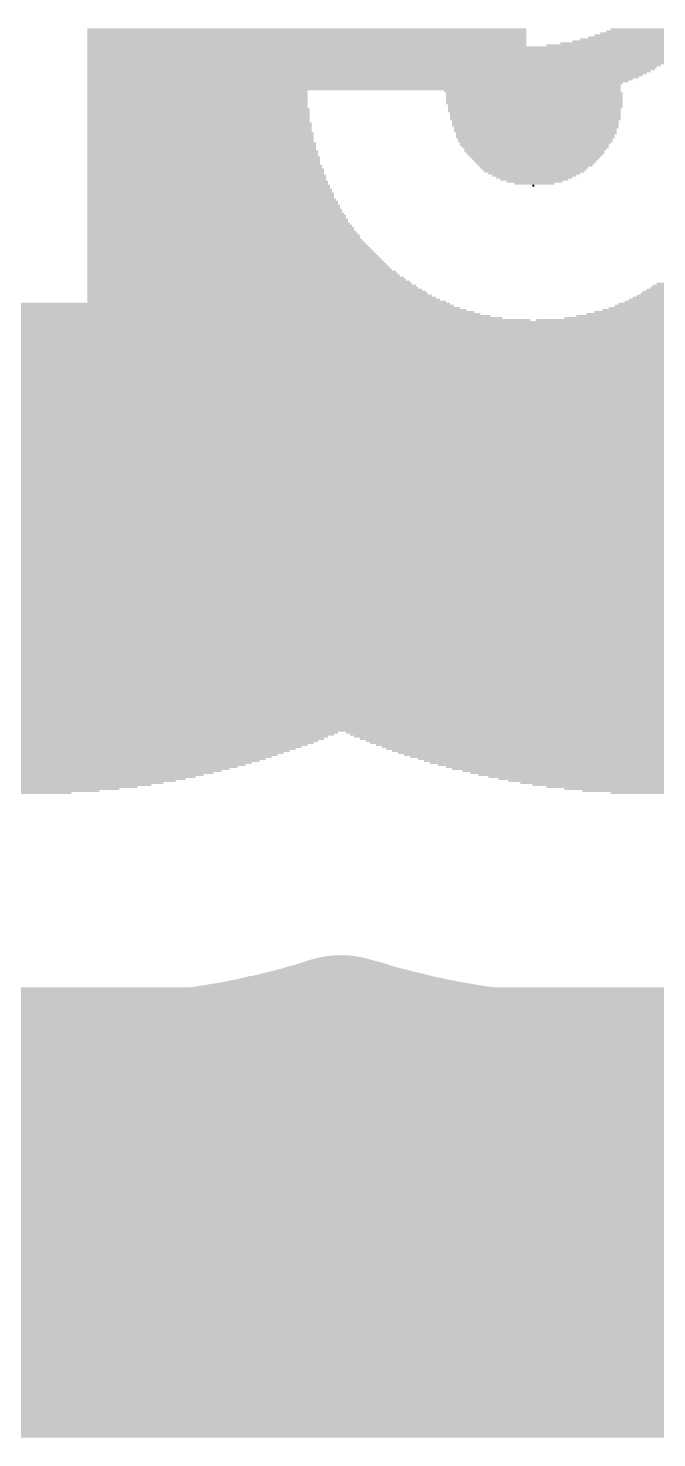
# Model space of a CAD drawing. Extents: x 0 to 49.5, y 0 to 37.5.
# Drawn here: x 13.482 to 15.05, y 0.476 to 3.992 of the extents above; entities that cross this region are included whole.
import ezdxf

# ---------------------------------------------------------------- set-up
doc = ezdxf.new("R2010")
doc.units = 0
doc.layers.add('1', color=22, linetype='CONTINUOUS')

# ---------------------------------------------------------------- blocks, each defined once
blk = doc.blocks.new('RECT')
blk.add_solid([(-0.5, -0.5), (0.5, -0.5), (-0.5, 0.5), (0.5, 0.5)])

msp = doc.modelspace()

# ---------------------------------------------------------------- linework, layer by layer
at = {"layer": '1', "const_width": 0.508}
for points in [[(14.1749, 1.3981), (14.187, 1.4031)], [(14.187, 1.4031), (14.1899, 1.4031)], [(14.1899, 1.4031), (14.202, 1.4081)], [(14.202, 1.4081), (14.2099, 1.4081)], [(14.2099, 1.4081), (14.222, 1.4131)], [(14.222, 1.4131), (14.2249, 1.4131)], [(14.2249, 1.4131), (14.237, 1.4181)], [(14.237, 1.4181), (14.2399, 1.4181)], [(14.2399, 1.4181), (14.252, 1.4231)], [(14.252, 1.4231), (14.2549, 1.4231)], [(14.2549, 1.4231), (14.2624, 1.4262)], [(14.2624, 1.4262), (14.2699, 1.4231)], [(14.2699, 1.4231), (14.2729, 1.4231)], [(14.2729, 1.4231), (14.2849, 1.4181)], [(14.2849, 1.4181), (14.2929, 1.4181)], [(14.2929, 1.4181), (14.3049, 1.4131)], [(14.3049, 1.4131), (14.3079, 1.4131)], [(14.3079, 1.4131), (14.3199, 1.4081)], [(14.3199, 1.4081), (14.3229, 1.4081)], [(14.3229, 1.4081), (14.3349, 1.4031)], [(14.3349, 1.4031), (14.3429, 1.4031)], [(14.3429, 1.4031), (14.3549, 1.3981)], [(14.0249, 1.3631), (14.037, 1.3681)], [(14.037, 1.3681), (14.0499, 1.3681)], [(14.0499, 1.3681), (14.062, 1.3731)], [(14.062, 1.3731), (14.0699, 1.3731)], [(14.0699, 1.3731), (14.082, 1.3781)], [(14.082, 1.3781), (14.0949, 1.3781)], [(14.0949, 1.3781), (14.107, 1.3831)], [(14.107, 1.3831), (14.1149, 1.3831)], [(14.1149, 1.3831), (14.127, 1.3881)], [(14.127, 1.3881), (14.1349, 1.3881)], [(14.1349, 1.3881), (14.147, 1.3931)], [(14.147, 1.3931), (14.1549, 1.3931)], [(14.1549, 1.3931), (14.167, 1.3981)], [(14.167, 1.3981), (14.1749, 1.3981)], [(14.3549, 1.3981), (14.3629, 1.3981)], [(14.3629, 1.3981), (14.3749, 1.3931)], [(14.3749, 1.3931), (14.3779, 1.3931)], [(14.3779, 1.3931), (14.3899, 1.3881)], [(14.3899, 1.3881), (14.4029, 1.3881)], [(14.4029, 1.3881), (14.4149, 1.3831)], [(14.4149, 1.3831), (14.4229, 1.3831)], [(14.4229, 1.3831), (14.4349, 1.3781)], [(14.4349, 1.3781), (14.4429, 1.3781)], [(14.4429, 1.3781), (14.4549, 1.3731)], [(14.4549, 1.3731), (14.4679, 1.3731)], [(14.4679, 1.3731), (14.4799, 1.3681)], [(14.4799, 1.3681), (14.4929, 1.3681)], [(14.4929, 1.3681), (14.5049, 1.3631)], [(10.9713, 1.3462), (19.3462, 1.3462)], [(13.2229, 1.3331), (13.2349, 1.3281)], [(13.7399, 1.3281), (13.752, 1.3331)], [(13.752, 1.3331), (13.8099, 1.3331)], [(13.8099, 1.3331), (13.822, 1.3381)], [(13.822, 1.3381), (13.8599, 1.3381)], [(13.8599, 1.3381), (13.872, 1.3431)], [(13.872, 1.3431), (13.9049, 1.3431)], [(13.9049, 1.3431), (13.917, 1.3481)], [(13.917, 1.3481), (13.9399, 1.3481)], [(13.9399, 1.3481), (13.952, 1.3531)], [(13.952, 1.3531), (13.9699, 1.3531)], [(13.9699, 1.3531), (13.982, 1.3581)], [(13.982, 1.3581), (13.9999, 1.3581)], [(13.9999, 1.3581), (14.012, 1.3631)], [(14.012, 1.3631), (14.0249, 1.3631)], [(14.5049, 1.3631), (14.5179, 1.3631)], [(14.5179, 1.3631), (14.5299, 1.3581)], [(14.5299, 1.3581), (14.5479, 1.3581)], [(14.5479, 1.3581), (14.5599, 1.3531)], [(14.5599, 1.3531), (14.5779, 1.3531)], [(14.5779, 1.3531), (14.5899, 1.3481)], [(14.5899, 1.3481), (14.6129, 1.3481)], [(14.6129, 1.3481), (14.6249, 1.3431)], [(14.6249, 1.3431), (14.6579, 1.3431)], [(14.6579, 1.3431), (14.6699, 1.3381)], [(14.6699, 1.3381), (14.7029, 1.3381)], [(14.7029, 1.3381), (14.7149, 1.3331)], [(14.7149, 1.3331), (14.7729, 1.3331)], [(14.7729, 1.3331), (14.7849, 1.3281)], [(13.2349, 1.3281), (13.7399, 1.3281)], [(14.7849, 1.3281), (15.3049, 1.3281)], [(10.62, 1.016), (21.2096, 1.016)], [(21.3626, 0.7302), (10.62, 0.7302)]]:
    msp.add_lwpolyline(points, dxfattribs=at)
at = {"layer": '1', "const_width": 0.254}
for points in [[(14.187, 1.5301, 1), (14.187, 1.2761)], [(14.202, 1.5351, 1), (14.202, 1.2811)], [(14.222, 1.5401, 1), (14.222, 1.2861)], [(14.1763, 1.5304, 1), (14.2735, 1.2957)], [(14.237, 1.5451, 1), (14.237, 1.2911)], [(14.1913, 1.5354, 1), (14.2885, 1.3007)], [(14.252, 1.5501, 1), (14.252, 1.2961)], [(14.2063, 1.5404, 1), (14.3035, 1.3057)], [(14.311, 1.5435, 1), (14.2138, 1.3089)], [(14.2356, 1.2857, 1), (14.1384, 1.5204)], [(14.2699, 1.5501, 1), (14.2699, 1.2961)], [(14.3215, 1.5404, 1), (14.2243, 1.3057)], [(14.2506, 1.2907, 1), (14.1534, 1.5254)], [(14.2849, 1.5451, 1), (14.2849, 1.2911)], [(14.3415, 1.5354, 1), (14.2443, 1.3007)], [(14.2706, 1.2957, 1), (14.1734, 1.5304)], [(14.3049, 1.5401, 1), (14.3049, 1.2861)], [(14.3565, 1.5304, 1), (14.2593, 1.2957)], [(14.2856, 1.3007, 1), (14.1884, 1.5354)], [(14.1899, 1.2761, 1), (14.1899, 1.5301)], [(14.3199, 1.5351, 1), (14.3199, 1.2811)], [(14.3715, 1.5254, 1), (14.2743, 1.2907)], [(14.3006, 1.3057, 1), (14.2034, 1.5404)], [(14.3349, 1.5301, 1), (14.3349, 1.2761)], [(14.2099, 1.2811, 1), (14.2099, 1.5351)], [(14.311, 1.3089, 1), (14.2138, 1.5435)], [(14.3915, 1.5204, 1), (14.2943, 1.2857)], [(14.2213, 1.3057, 1), (14.3185, 1.5404)], [(14.2249, 1.2861, 1), (14.2249, 1.5401)], [(14.2363, 1.3007, 1), (14.3336, 1.5354)], [(14.2399, 1.2911, 1), (14.2399, 1.5451)], [(14.2549, 1.2961, 1), (14.2549, 1.5501)], [(14.2563, 1.2957, 1), (14.3535, 1.5304)], [(14.2729, 1.2961, 1), (14.2729, 1.5501)], [(14.2929, 1.2911, 1), (14.2929, 1.5451)], [(14.3079, 1.2861, 1), (14.3079, 1.5401)], [(14.3229, 1.2811, 1), (14.3229, 1.5351)], [(14.3429, 1.2761, 1), (14.3429, 1.5301)], [(14.037, 1.4951, 1), (14.037, 1.2411)], [(14.062, 1.5001, 1), (14.062, 1.2461)], [(14.0213, 1.4904, 1), (14.1185, 1.2557)], [(14.082, 1.5051, 1), (14.082, 1.2511)], [(14.0463, 1.4954, 1), (14.1435, 1.2607)], [(14.107, 1.5101, 1), (14.107, 1.2561)], [(14.0663, 1.5004, 1), (14.1635, 1.2657)], [(14.0856, 1.2507, 1), (13.9884, 1.4854)], [(14.127, 1.5151, 1), (14.127, 1.2611)], [(14.0863, 1.5054, 1), (14.1835, 1.2707)], [(14.1106, 1.2557, 1), (14.0134, 1.4904)], [(14.147, 1.5201, 1), (14.147, 1.2661)], [(14.1063, 1.5104, 1), (14.2035, 1.2757)], [(14.1306, 1.2607, 1), (14.0334, 1.4954)], [(14.167, 1.5251, 1), (14.167, 1.2711)], [(14.1263, 1.5154, 1), (14.2235, 1.2807)], [(14.0499, 1.2411, 1), (14.0499, 1.4951)], [(14.1556, 1.2657, 1), (14.0584, 1.5004)], [(14.1413, 1.5204, 1), (14.2385, 1.2857)], [(14.0699, 1.2461, 1), (14.0699, 1.5001)], [(14.1756, 1.2707, 1), (14.0784, 1.5054)], [(14.1613, 1.5254, 1), (14.2585, 1.2907)], [(14.0949, 1.2511, 1), (14.0949, 1.5051)], [(14.1956, 1.2757, 1), (14.0984, 1.5104)], [(14.1149, 1.2561, 1), (14.1149, 1.5101)], [(14.2156, 1.2807, 1), (14.1184, 1.5154)], [(14.1349, 1.2611, 1), (14.1349, 1.5151)], [(14.1549, 1.2661, 1), (14.1549, 1.5201)], [(14.1749, 1.2711, 1), (14.1749, 1.5251)], [(14.3549, 1.5251, 1), (14.3549, 1.2711)], [(14.4115, 1.5154, 1), (14.3143, 1.2807)], [(14.3749, 1.5201, 1), (14.3749, 1.2661)], [(14.4265, 1.5104, 1), (14.3293, 1.2757)], [(14.3899, 1.5151, 1), (14.3899, 1.2611)], [(14.2713, 1.2907, 1), (14.3686, 1.5254)], [(14.4515, 1.5054, 1), (14.3543, 1.2707)], [(14.2863, 1.2857, 1), (14.3836, 1.5204)], [(14.4149, 1.5101, 1), (14.4149, 1.2561)], [(14.4715, 1.5004, 1), (14.3743, 1.2657)], [(14.3063, 1.2807, 1), (14.4035, 1.5154)], [(14.4349, 1.5051, 1), (14.4349, 1.2511)], [(14.4915, 1.4954, 1), (14.3943, 1.2607)], [(14.3263, 1.2757, 1), (14.4236, 1.5104)], [(14.4549, 1.5001, 1), (14.4549, 1.2461)], [(14.5165, 1.4904, 1), (14.4193, 1.2557)], [(14.3414, 1.2707, 1), (14.4385, 1.5054)], [(14.4799, 1.4951, 1), (14.4799, 1.2411)], [(14.3629, 1.2711, 1), (14.3629, 1.5251)], [(14.5415, 1.4854, 1), (14.4443, 1.2507)], [(14.3663, 1.2657, 1), (14.4635, 1.5004)], [(14.3779, 1.2661, 1), (14.3779, 1.5201)], [(14.3863, 1.2607, 1), (14.4836, 1.4954)], [(14.4029, 1.2611, 1), (14.4029, 1.5151)], [(14.4063, 1.2557, 1), (14.5036, 1.4904)], [(14.4229, 1.2561, 1), (14.4229, 1.5101)], [(14.4429, 1.2511, 1), (14.4429, 1.5051)], [(14.4679, 1.2461, 1), (14.4679, 1.5001)], [(14.4929, 1.2411, 1), (14.4929, 1.4951)], [(13.752, 1.4601, 1), (13.752, 1.2061)], [(13.822, 1.4651, 1), (13.822, 1.2111)], [(13.8006, 1.2157, 1), (13.7034, 1.4504)], [(13.8113, 1.4554, 1), (13.9085, 1.2207)], [(13.872, 1.4701, 1), (13.872, 1.2161)], [(13.8706, 1.2207, 1), (13.7734, 1.4554)], [(13.8563, 1.4604, 1), (13.9535, 1.2257)], [(13.917, 1.4751, 1), (13.917, 1.2211)], [(13.8099, 1.2061, 1), (13.8099, 1.4601)], [(13.8913, 1.4654, 1), (13.9885, 1.2307)], [(13.9206, 1.2257, 1), (13.8234, 1.4604)], [(13.952, 1.4801, 1), (13.952, 1.2261)], [(13.9213, 1.4704, 1), (14.0185, 1.2357)], [(13.982, 1.4851, 1), (13.982, 1.2311)], [(13.8599, 1.2111, 1), (13.8599, 1.4651)], [(13.9656, 1.2307, 1), (13.8684, 1.4654)], [(13.9513, 1.4754, 1), (14.0485, 1.2407)], [(14.012, 1.4901, 1), (14.012, 1.2361)], [(13.9763, 1.4804, 1), (14.0735, 1.2457)], [(14.0006, 1.2357, 1), (13.9034, 1.4704)], [(13.9049, 1.2161, 1), (13.9049, 1.4701)], [(14.0013, 1.4854, 1), (14.0985, 1.2507)], [(14.0306, 1.2407, 1), (13.9334, 1.4754)], [(13.9399, 1.2211, 1), (13.9399, 1.4751)], [(14.0606, 1.2457, 1), (13.9634, 1.4804)], [(13.9699, 1.2261, 1), (13.9699, 1.4801)], [(13.9999, 1.2311, 1), (13.9999, 1.4851)], [(14.0249, 1.2361, 1), (14.0249, 1.4901)], [(14.5049, 1.4901, 1), (14.5049, 1.2361)], [(14.5665, 1.4804, 1), (14.4693, 1.2457)], [(14.5299, 1.4851, 1), (14.5299, 1.2311)], [(14.5965, 1.4754, 1), (14.4993, 1.2407)], [(14.4313, 1.2507, 1), (14.5286, 1.4854)], [(14.5599, 1.4801, 1), (14.5599, 1.2261)], [(14.6265, 1.4704, 1), (14.5293, 1.2357)], [(14.4563, 1.2457, 1), (14.5536, 1.4804)], [(14.5899, 1.4751, 1), (14.5899, 1.2211)], [(14.4813, 1.2407, 1), (14.5785, 1.4754)], [(14.6615, 1.4654, 1), (14.5643, 1.2307)], [(14.6249, 1.4701, 1), (14.6249, 1.2161)], [(14.5113, 1.2357, 1), (14.6086, 1.4704)], [(14.5179, 1.2361, 1), (14.5179, 1.4901)], [(14.7065, 1.4604, 1), (14.6093, 1.2257)], [(14.5413, 1.2307, 1), (14.6386, 1.4654)], [(14.6699, 1.4651, 1), (14.6699, 1.2111)], [(14.5479, 1.2311, 1), (14.5479, 1.4851)], [(14.7515, 1.4554, 1), (14.6543, 1.2207)], [(14.5764, 1.2257, 1), (14.6735, 1.4604)], [(14.5779, 1.2261, 1), (14.5779, 1.4801)], [(14.7149, 1.4601, 1), (14.7149, 1.2061)], [(14.6129, 1.2211, 1), (14.6129, 1.4751)], [(14.6213, 1.2207, 1), (14.7186, 1.4554)], [(14.8215, 1.4504, 1), (14.7243, 1.2157)], [(14.6579, 1.2161, 1), (14.6579, 1.4701)], [(14.7029, 1.2111, 1), (14.7029, 1.4651)], [(14.7729, 1.2061, 1), (14.7729, 1.4601)], [(13.1863, 1.2107, 1), (13.2836, 1.4454)], [(13.6913, 1.4454, 1), (13.7885, 1.2107)], [(13.7613, 1.4504, 1), (13.8585, 1.2157)], [(13.7399, 1.2011, 1), (13.7399, 1.4551)], [(14.7849, 1.4551, 1), (14.7849, 1.2011)], [(14.6663, 1.2157, 1), (14.7636, 1.4504)], [(14.7363, 1.2107, 1), (14.8336, 1.4454)]]:
    msp.add_lwpolyline(points, format="xyb", dxfattribs=at)

# ---------------------------------------------------------------- block references
at = {"layer": '1', "yscale": 0.005}
for p, xscale in [((14.1774, 3.9896), 1.095), ((14.1774, 3.9846), 1.095), ((14.1774, 3.9796), 1.095), ((14.1774, 3.9746), 1.095), ((15.0274, 3.9746), 0.265), ((15.0374, 3.9796), 0.255), ((15.0474, 3.9846), 0.245), ((15.0549, 3.9896), 0.24), ((14.1774, 3.9696), 1.095), ((14.1774, 3.9646), 1.095), ((14.1774, 3.9596), 1.095), ((14.1774, 3.9546), 1.095), ((14.1774, 3.9496), 1.095), ((14.3774, 3.9446), 1.495), ((14.3749, 3.9396), 1.49), ((14.9524, 3.9496), 0.355), ((14.9724, 3.9546), 0.325), ((14.9899, 3.9596), 0.3), ((15.0024, 3.9646), 0.285), ((15.0174, 3.9696), 0.275), ((14.3699, 3.9346), 1.48), ((14.3674, 3.9296), 1.475), ((14.3624, 3.9246), 1.465), ((14.3599, 3.9196), 1.46), ((14.3574, 3.9146), 1.455), ((14.3524, 3.9096), 1.445), ((14.3499, 3.9046), 1.44), ((14.3449, 3.8996), 1.43), ((14.3399, 3.8946), 1.42), ((14.3374, 3.8896), 1.415), ((14.3324, 3.8846), 1.405), ((14.3274, 3.8796), 1.395), ((14.3224, 3.8746), 1.385), ((14.3174, 3.8696), 1.375), ((14.3099, 3.8646), 1.36), ((14.3049, 3.8596), 1.35), ((14.2974, 3.8546), 1.335), ((14.2949, 3.8496), 1.33), ((14.2949, 3.8446), 1.33), ((14.2949, 3.8396), 1.33), ((13.9049, 3.8346), 0.55), ((14.7399, 3.8346), 0.44), ((13.9049, 3.8296), 0.55), ((13.9049, 3.8246), 0.55), ((13.9049, 3.8196), 0.55), ((13.9049, 3.8146), 0.55), ((13.9049, 3.8096), 0.55), ((13.9049, 3.8046), 0.55), ((13.9049, 3.7996), 0.55), ((14.7449, 3.8296), 0.44), ((14.7449, 3.8246), 0.44), ((14.7449, 3.8196), 0.44), ((14.7449, 3.8146), 0.44), ((14.7449, 3.8096), 0.44), ((14.7449, 3.8046), 0.44), ((14.7474, 3.7996), 0.435), ((13.9049, 3.7946), 0.55), ((13.9074, 3.7896), 0.555), ((13.9074, 3.7846), 0.555), ((13.9074, 3.7796), 0.555), ((13.9074, 3.7746), 0.555), ((13.9074, 3.7696), 0.555), ((13.9074, 3.7646), 0.555), ((13.9074, 3.7596), 0.555), ((14.7474, 3.7946), 0.435), ((14.7449, 3.7896), 0.43), ((14.7449, 3.7846), 0.43), ((14.7474, 3.7796), 0.425), ((14.7474, 3.7746), 0.425), ((14.7474, 3.7696), 0.425), ((14.7474, 3.7646), 0.425), ((14.7474, 3.7596), 0.415), ((13.9099, 3.7546), 0.56), ((13.9099, 3.7496), 0.56), ((13.9099, 3.7446), 0.56), ((13.9099, 3.7396), 0.56), ((13.9099, 3.7346), 0.56), ((13.9124, 3.7296), 0.565), ((13.9124, 3.7246), 0.565), ((14.7474, 3.7546), 0.415), ((14.7474, 3.7496), 0.415), ((14.7499, 3.7446), 0.41), ((14.7474, 3.7396), 0.405), ((14.7474, 3.7346), 0.405), ((14.7499, 3.7296), 0.4), ((14.7474, 3.7246), 0.395), ((13.9124, 3.7196), 0.565), ((13.9124, 3.7146), 0.565), ((13.9124, 3.7096), 0.565), ((13.9149, 3.7046), 0.57), ((13.9149, 3.6996), 0.57), ((13.9149, 3.6946), 0.57), ((13.9149, 3.6896), 0.57), ((14.7474, 3.7196), 0.395), ((14.7474, 3.7146), 0.385), ((14.7474, 3.7096), 0.385), ((14.7474, 3.7046), 0.375), ((14.7449, 3.6996), 0.37), ((14.7474, 3.6946), 0.365), ((14.7474, 3.6896), 0.355), ((13.9174, 3.6846), 0.575), ((13.9174, 3.6796), 0.575), ((13.9174, 3.6746), 0.575), ((13.9199, 3.6696), 0.58), ((13.9199, 3.6646), 0.58), ((13.9199, 3.6596), 0.58), ((13.9199, 3.6546), 0.58), ((14.7449, 3.6846), 0.35), ((14.7474, 3.6796), 0.345), ((14.7474, 3.6746), 0.335), ((14.7474, 3.6696), 0.325), ((14.7474, 3.6646), 0.315), ((14.7474, 3.6596), 0.305), ((14.7474, 3.6546), 0.295), ((13.9224, 3.6496), 0.585), ((13.9224, 3.6446), 0.585), ((13.9249, 3.6396), 0.59), ((13.9249, 3.6346), 0.59), ((13.9249, 3.6296), 0.59), ((13.9274, 3.6246), 0.595), ((13.9274, 3.6196), 0.595), ((14.7474, 3.6496), 0.285), ((14.7449, 3.6446), 0.27), ((14.7449, 3.6396), 0.26), ((14.7449, 3.6346), 0.25), ((14.7449, 3.6296), 0.23), ((14.7449, 3.6246), 0.21), ((14.7449, 3.6196), 0.19), ((13.9274, 3.6146), 0.595), ((13.9299, 3.6096), 0.6), ((13.9299, 3.6046), 0.6), ((13.9324, 3.5996), 0.605), ((13.9324, 3.5946), 0.605), ((13.9349, 3.5896), 0.61), ((13.9349, 3.5846), 0.61), ((14.7449, 3.6146), 0.17), ((14.7449, 3.6096), 0.14), ((14.7449, 3.6046), 0.1), ((14.7424, 3.5996), 0.005), ((13.9374, 3.5796), 0.615), ((13.9374, 3.5746), 0.615), ((13.9374, 3.5696), 0.615), ((13.9399, 3.5646), 0.62), ((13.9424, 3.5596), 0.625), ((13.9424, 3.5546), 0.625), ((13.9449, 3.5496), 0.63), ((13.9449, 3.5446), 0.63), ((13.9474, 3.5396), 0.635), ((13.9474, 3.5346), 0.635), ((13.9499, 3.5296), 0.64), ((13.9524, 3.5246), 0.645), ((13.9524, 3.5196), 0.645), ((13.9549, 3.5146), 0.65), ((13.9549, 3.5096), 0.65), ((13.9574, 3.5046), 0.655), ((13.9599, 3.4996), 0.66), ((13.9624, 3.4946), 0.665), ((13.9624, 3.4896), 0.665), ((13.9649, 3.4846), 0.67), ((13.9674, 3.4796), 0.675), ((13.9699, 3.4746), 0.68), ((13.9699, 3.4696), 0.68), ((13.9724, 3.4646), 0.685), ((13.9749, 3.4596), 0.69), ((13.9774, 3.4546), 0.695), ((13.9799, 3.4496), 0.7), ((13.9824, 3.4446), 0.705), ((13.9849, 3.4396), 0.71), ((13.9874, 3.4346), 0.715), ((13.9899, 3.4296), 0.72), ((13.9924, 3.4246), 0.725), ((13.9949, 3.4196), 0.73), ((13.9974, 3.4146), 0.735), ((13.9999, 3.4096), 0.74), ((14.0024, 3.4046), 0.745), ((14.0049, 3.3996), 0.75), ((14.0074, 3.3946), 0.755), ((14.0099, 3.3896), 0.76), ((14.0149, 3.3846), 0.77), ((14.0174, 3.3796), 0.775), ((14.0199, 3.3746), 0.78), ((14.0249, 3.3696), 0.79), ((14.0274, 3.3646), 0.795), ((14.0324, 3.3596), 0.805), ((14.0349, 3.3546), 0.81), ((14.0399, 3.3496), 0.82), ((14.0424, 3.3446), 0.825), ((14.0474, 3.3396), 0.835), ((15.3374, 3.3396), 0.625), ((15.3424, 3.3446), 0.615), ((15.3449, 3.3496), 0.61), ((15.3499, 3.3546), 0.6), ((13.7424, 3.3046), 1.585), ((14.0524, 3.3346), 0.845), ((14.0549, 3.3296), 0.85), ((14.0599, 3.3246), 0.86), ((14.0649, 3.3196), 0.87), ((14.0699, 3.3146), 0.88), ((14.0774, 3.3096), 0.895), ((17.1924, 3.3046), 4.475), ((15.3099, 3.3096), 0.68), ((15.3149, 3.3146), 0.67), ((15.3199, 3.3196), 0.66), ((15.3249, 3.3246), 0.65), ((15.3299, 3.3296), 0.64), ((15.3324, 3.3346), 0.635), ((13.0874, 3.2996), 2.915), ((13.0974, 3.2946), 2.925), ((13.1049, 3.2896), 2.94), ((13.1149, 3.2846), 2.96), ((13.1249, 3.2796), 2.97), ((13.1374, 3.2746), 2.995), ((13.1549, 3.2696), 3.02), ((17.1949, 3.2696), 4.75), ((17.1974, 3.2746), 4.695), ((17.1974, 3.2796), 4.645), ((17.1974, 3.2846), 4.605), ((17.1974, 3.2896), 4.565), ((17.1974, 3.2946), 4.535), ((17.1949, 3.2996), 4.5), ((13.1899, 3.2646), 3.09), ((15.6749, 3.2596), 8.05), ((15.8249, 3.2546), 8.35), ((15.8274, 3.2496), 8.345), ((15.8249, 3.2446), 8.34), ((15.8274, 3.2396), 8.335), ((15.8249, 3.2346), 8.33), ((17.1799, 3.2646), 4.86), ((15.8274, 3.2296), 8.325), ((15.8249, 3.2246), 8.32), ((15.8249, 3.2196), 8.32), ((15.8249, 3.2146), 8.31), ((15.8249, 3.2096), 8.31), ((15.8249, 3.2046), 8.3), ((15.8249, 3.1996), 8.3), ((15.8249, 3.1946), 8.29), ((15.8249, 3.1896), 8.29), ((15.8249, 3.1846), 8.28), ((15.8249, 3.1796), 8.28), ((15.8249, 3.1746), 8.27), ((15.8249, 3.1696), 8.27), ((15.8249, 3.1646), 8.26), ((15.8274, 3.1596), 8.255), ((15.8249, 3.1546), 8.25), ((15.8274, 3.1496), 8.245), ((15.8249, 3.1446), 8.24), ((15.8274, 3.1396), 8.235), ((15.8249, 3.1346), 8.23), ((15.8249, 3.1296), 8.22), ((15.8249, 3.1246), 8.22), ((15.8249, 3.1196), 8.21), ((15.8249, 3.1146), 8.21), ((15.8249, 3.1096), 8.2), ((15.8274, 3.1046), 8.195), ((15.8249, 3.0996), 8.19), ((15.8249, 3.0946), 8.18), ((15.8249, 3.0896), 8.18), ((15.8249, 3.0846), 8.17), ((15.8249, 3.0796), 8.17), ((15.8249, 3.0746), 8.16), ((15.8274, 3.0696), 8.155), ((15.8249, 3.0646), 8.15), ((15.8249, 3.0596), 8.14), ((15.8249, 3.0546), 8.14), ((15.8249, 3.0496), 8.13), ((15.8274, 3.0446), 8.125), ((15.8249, 3.0396), 8.12), ((15.8249, 3.0346), 8.11), ((15.8274, 3.0296), 8.105), ((15.8249, 3.0246), 8.1), ((15.8249, 3.0196), 8.09), ((15.8249, 3.0146), 8.09), ((15.8249, 3.0096), 8.08), ((15.8274, 3.0046), 8.075), ((15.8249, 2.9996), 8.07), ((15.8249, 2.9946), 8.06), ((15.8274, 2.9896), 8.055), ((15.8249, 2.9846), 8.05), ((15.8249, 2.9796), 8.04), ((15.8274, 2.9746), 8.035), ((15.8249, 2.9696), 8.03), ((15.8249, 2.9646), 8.02), ((15.8249, 2.9596), 8.01), ((15.8249, 2.9546), 8.01), ((15.8249, 2.9496), 8), ((15.8249, 2.9446), 7.99), ((15.8249, 2.9396), 7.99), ((15.8249, 2.9346), 7.98), ((15.8249, 2.9296), 7.97), ((15.8274, 2.9246), 7.965), ((15.8249, 2.9196), 7.96), ((15.8249, 2.9146), 7.95), ((15.8249, 2.9096), 7.94), ((15.8274, 2.9046), 7.935), ((15.8249, 2.8996), 7.93), ((15.8249, 2.8946), 7.92), ((15.8249, 2.8896), 7.91), ((15.8274, 2.8846), 7.905), ((15.8249, 2.8796), 7.9), ((15.8249, 2.8746), 7.89), ((15.8249, 2.8696), 7.88), ((15.8274, 2.8646), 7.875), ((15.8249, 2.8596), 7.87), ((15.8249, 2.8546), 7.86), ((15.8249, 2.8496), 7.85), ((15.8274, 2.8446), 7.845), ((15.8274, 2.8396), 7.835), ((15.8249, 2.8346), 7.83), ((15.8249, 2.8296), 7.82), ((15.8249, 2.8246), 7.81), ((15.8274, 2.8196), 7.805), ((15.8274, 2.8146), 7.795), ((15.8249, 2.8096), 7.79), ((15.8249, 2.8046), 7.78), ((15.8249, 2.7996), 7.77), ((15.8249, 2.7946), 7.76), ((15.8249, 2.7896), 7.75), ((15.8274, 2.7846), 7.745), ((15.8274, 2.7796), 7.735), ((15.8249, 2.7746), 7.73), ((15.8249, 2.7696), 7.72), ((15.8249, 2.7646), 7.71), ((15.8249, 2.7596), 7.7), ((15.8249, 2.7546), 7.69), ((15.8249, 2.7496), 7.68), ((15.8249, 2.7446), 7.67), ((15.8274, 2.7396), 7.665), ((15.8274, 2.7346), 7.655), ((15.8274, 2.7296), 7.645), ((15.8249, 2.7246), 7.64), ((15.8249, 2.7196), 7.63), ((15.8249, 2.7146), 7.62), ((15.8249, 2.7096), 7.61), ((15.8249, 2.7046), 7.6), ((15.8249, 2.6996), 7.59), ((15.8249, 2.6946), 7.58), ((15.8249, 2.6896), 7.57), ((15.8249, 2.6846), 7.56), ((15.8249, 2.6796), 7.55), ((15.8249, 2.6746), 7.54), ((15.8249, 2.6696), 7.53), ((15.8249, 2.6646), 7.52), ((15.8249, 2.6596), 7.51), ((15.8249, 2.6546), 7.5), ((15.8249, 2.6496), 7.49), ((15.8249, 2.6446), 7.48), ((15.8249, 2.6396), 7.47), ((15.8249, 2.6346), 7.46), ((15.8249, 2.6296), 7.45), ((15.8249, 2.6246), 7.44), ((15.8274, 2.6196), 7.425), ((15.8274, 2.6146), 7.415), ((15.8274, 2.6096), 7.405), ((15.8274, 2.6046), 7.395), ((15.8249, 2.5996), 7.38), ((15.8249, 2.5946), 7.37), ((15.8249, 2.5896), 7.36), ((15.8249, 2.5846), 7.35), ((15.8249, 2.5796), 7.34), ((15.8274, 2.5746), 7.325), ((15.8249, 2.5696), 7.31), ((15.8249, 2.5646), 7.3), ((15.8249, 2.5596), 7.29), ((15.8249, 2.5546), 7.28), ((15.8249, 2.5496), 7.27), ((15.8274, 2.5446), 7.255), ((15.8249, 2.5396), 7.24), ((15.8249, 2.5346), 7.23), ((15.8249, 2.5296), 7.22), ((15.8274, 2.5246), 7.205), ((15.8249, 2.5196), 7.19), ((15.8249, 2.5146), 7.18), ((15.8249, 2.5096), 7.17), ((15.8274, 2.5046), 7.155), ((15.8249, 2.4996), 7.14), ((15.8249, 2.4946), 7.13), ((15.8274, 2.4896), 7.115), ((15.8249, 2.4846), 7.1), ((15.8249, 2.4796), 7.09), ((15.8274, 2.4746), 7.075), ((15.8249, 2.4696), 7.06), ((15.8249, 2.4646), 7.05), ((15.8274, 2.4596), 7.035), ((15.8249, 2.4546), 7.02), ((15.8274, 2.4496), 7.005), ((15.8249, 2.4446), 6.99), ((15.8274, 2.4396), 6.975), ((15.8249, 2.4346), 6.96), ((15.8249, 2.4296), 6.95), ((15.8249, 2.4246), 6.93), ((15.8249, 2.4196), 6.92), ((15.8249, 2.4146), 6.9), ((15.8249, 2.4096), 6.89), ((15.8249, 2.4046), 6.87), ((15.8274, 2.3996), 6.855), ((15.8249, 2.3946), 6.84), ((15.8274, 2.3896), 6.825), ((15.8249, 2.3846), 6.81), ((15.8249, 2.3796), 6.79), ((15.8274, 2.3746), 6.775), ((15.8249, 2.3696), 6.76), ((15.8249, 2.3646), 6.74), ((15.8274, 2.3596), 6.725), ((15.8249, 2.3546), 6.71), ((15.8249, 2.3496), 6.69), ((15.8249, 2.3446), 6.67), ((15.8274, 2.3396), 6.655), ((15.8249, 2.3346), 6.64), ((15.8249, 2.3296), 6.62), ((15.8249, 2.3246), 6.6), ((15.8249, 2.3196), 6.58), ((15.8249, 2.3146), 6.56), ((15.8274, 2.3096), 6.545), ((15.8274, 2.3046), 6.525), ((15.8274, 2.2996), 6.505), ((15.8274, 2.2946), 6.485), ((15.8274, 2.2896), 6.465), ((15.8274, 2.2846), 6.445), ((15.8249, 2.2796), 6.42), ((15.8249, 2.2746), 6.4), ((15.8249, 2.2696), 6.38), ((15.8249, 2.2646), 6.36), ((15.8249, 2.2596), 6.34), ((15.8274, 2.2546), 6.315), ((15.8249, 2.2496), 6.29), ((15.8249, 2.2446), 6.27), ((15.8274, 2.2396), 6.245), ((13.4849, 2.2346), 1.54), ((13.4874, 2.2296), 1.515), ((13.4849, 2.2246), 1.49), ((13.4849, 2.2196), 1.47), ((13.4849, 2.2146), 1.44), ((15.0449, 2.2346), 1.54), ((15.0449, 2.2296), 1.52), ((15.0449, 2.2246), 1.5), ((15.0449, 2.2196), 1.47), ((15.0449, 2.2146), 1.44), ((13.4874, 2.2096), 1.415), ((13.4849, 2.2046), 1.39), ((13.4849, 2.1996), 1.36), ((13.4849, 2.1946), 1.33), ((13.4849, 2.1896), 1.3), ((13.4849, 2.1846), 1.27), ((13.4849, 2.1796), 1.24), ((15.0449, 2.2096), 1.42), ((15.0449, 2.2046), 1.39), ((15.0449, 2.1996), 1.36), ((15.0449, 2.1946), 1.34), ((15.0449, 2.1896), 1.31), ((15.0449, 2.1846), 1.28), ((15.0449, 2.1796), 1.25), ((13.4849, 2.1746), 1.21), ((13.4849, 2.1696), 1.18), ((13.4874, 2.1646), 1.145), ((13.4849, 2.1596), 1.11), ((13.4874, 2.1546), 1.075), ((13.4849, 2.1496), 1.04), ((15.0424, 2.1746), 1.215), ((15.0449, 2.1696), 1.18), ((15.0449, 2.1646), 1.15), ((15.0424, 2.1596), 1.115), ((15.0449, 2.1546), 1.08), ((15.0449, 2.1496), 1.04), ((15.0424, 2.1446), 1.005), ((13.4849, 2.1396), 0.96), ((13.4849, 2.1346), 0.92), ((13.4849, 2.1296), 0.87), ((13.4874, 2.1246), 0.825), ((13.4849, 2.1196), 0.78), ((13.4874, 2.1146), 0.725), ((13.4874, 2.1096), 0.665), ((15.0449, 2.1396), 0.96), ((15.0449, 2.1346), 0.92), ((15.0449, 2.1296), 0.88), ((15.0449, 2.1246), 0.83), ((15.0449, 2.1196), 0.78), ((15.0449, 2.1146), 0.73), ((15.0449, 2.1096), 0.67), ((13.4849, 2.1046), 0.61), ((13.4874, 2.0996), 0.535), ((13.4849, 2.0946), 0.45), ((13.4849, 2.0896), 0.35), ((13.4874, 2.0846), 0.205), ((15.0449, 2.1046), 0.61), ((15.0449, 2.0996), 0.54), ((15.0474, 2.0946), 0.455), ((15.0424, 2.0896), 0.355), ((15.0449, 2.0846), 0.22)]:
    msp.add_blockref('RECT', p, dxfattribs=dict(at, xscale=xscale))
msp.add_blockref('RECT', (13.4849, 2.1446), dxfattribs=at)

doc.saveas('drawing.dxf')
